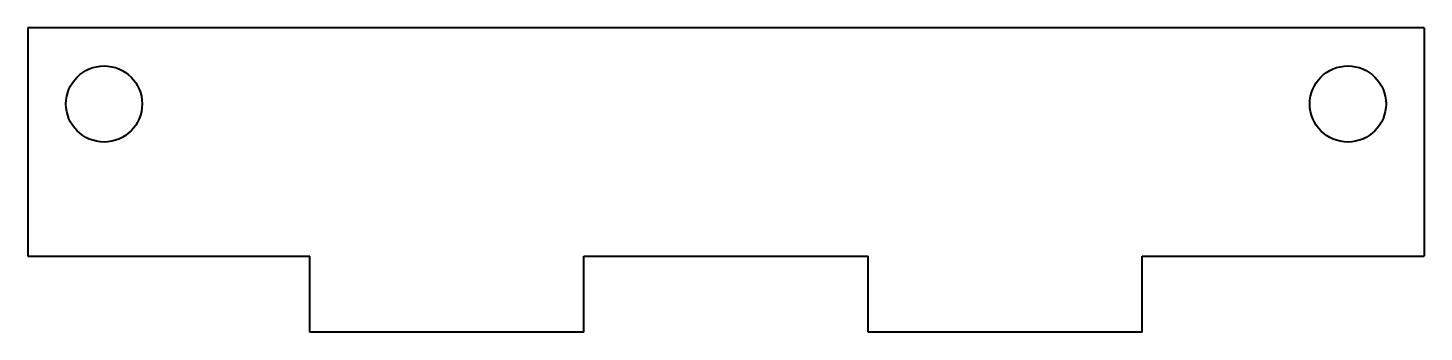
# Model space of a CAD drawing. Header units: inches. Extents: x -2.36 to -0.2, y 0 to 0.47.
import ezdxf

# ---------------------------------------------------------------- set-up
doc = ezdxf.new("R2010")
doc.units = ezdxf.units.IN
doc.header["$MEASUREMENT"] = 0
doc.layers.add('Visible', color=7, linetype='Continuous', lineweight=40)

msp = doc.modelspace()

# ---------------------------------------------------------------- linework, layer by layer
at = {"layer": 'Visible'}
for p, q in [((-0.1969, 0.4724), (-2.3622, 0.4724)), ((-2.3622, 0.4724), (-2.3622, 0.1181)), ((-0.1969, 0.4724), (-0.1969, 0.1181)), ((-2.3622, 0.1181), (-1.9252, 0.1181)), ((-1.9252, 0), (-1.9252, 0.1181)), ((-1.5, 0), (-1.5, 0.1181)), ((-1.5, 0.1181), (-1.0591, 0.1181)), ((-1.0591, 0), (-1.0591, 0.1181)), ((-0.6339, 0), (-0.6339, 0.1181)), ((-0.6339, 0.1181), (-0.1969, 0.1181)), ((-1.5, 0), (-1.9252, 0)), ((-0.6339, 0), (-1.0591, 0))]:
    msp.add_line(p, q, dxfattribs=at)
for centre in [(-2.2441, 0.3543), (-0.315, 0.3543)]:
    msp.add_circle(centre, 0.0591, dxfattribs=at)

doc.saveas('drawing.dxf')
